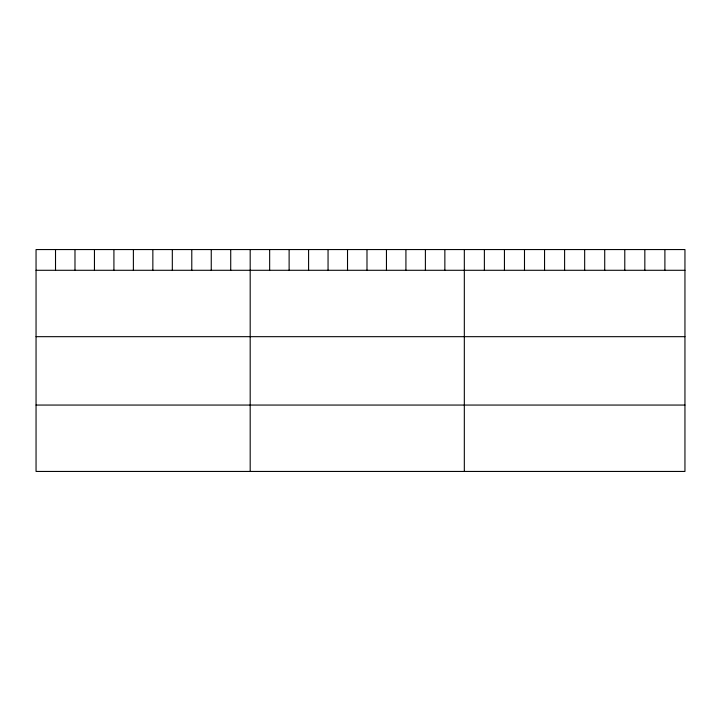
<?xml version="1.0" encoding="UTF-8"?>
<svg xmlns="http://www.w3.org/2000/svg" width="721" height="721" viewBox="0 0 721 721"><rect width="100%" height="100%" fill="white"/><g stroke="black" fill="none" stroke-linecap="round" stroke-linejoin="round"><path stroke-width="1.08" d="M684.95 270.285L684.95 471.444L36.05 471.444L36.05 249.556L684.95 249.556L684.95 270.285L36.05 270.285M36.05 336.671L684.95 336.671M36.05 405.058L684.95 405.058M664.897 249.556L664.897 270.285M644.835 249.556L644.835 270.285M624.783 249.556L624.783 270.285M604.721 249.556L604.721 270.285M584.668 249.556L584.668 270.285M564.606 249.556L564.606 270.285M544.553 249.556L544.553 270.285M524.491 249.556L524.491 270.285M504.439 249.556L504.439 270.285M484.377 249.556L484.377 270.285M464.324 249.556L464.324 471.444M444.857 249.556L444.857 270.285M425.39 249.556L425.39 270.285M405.923 249.556L405.923 270.285M386.456 249.556L386.456 270.285M366.989 249.556L366.989 270.285M347.522 249.556L347.522 270.285M328.055 249.556L328.055 270.285M308.588 249.556L308.588 270.285M289.121 249.556L289.121 270.285M269.654 249.556L269.654 270.285M250.187 249.556L250.187 471.444M230.72 249.556L230.72 270.285M211.253 249.556L211.253 270.285M191.786 249.556L191.786 270.285M172.319 249.556L172.319 270.285M152.852 249.556L152.852 270.285M133.385 249.556L133.385 270.285M113.918 249.556L113.918 270.285M94.451 249.556L94.451 270.285M74.984 249.556L74.984 270.285M55.517 249.556L55.517 270.285"/></g></svg>
